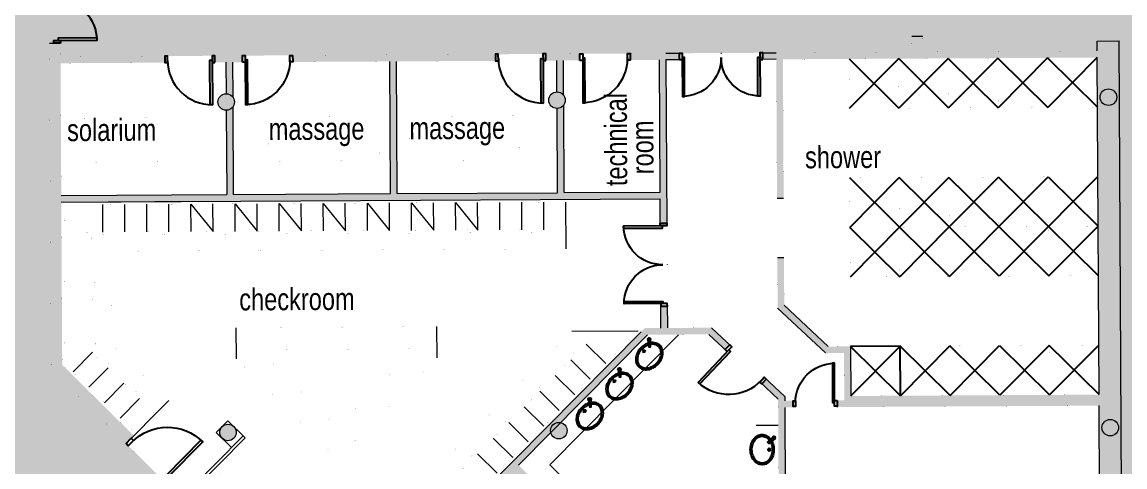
# Model space of a CAD drawing. Header units: millimetres. Extents: x 15176 to 113240, y 14038 to 107702.
# Drawn here: x 44113 to 64114, y 75985 to 84063 of the extents above; entities that cross this region are included whole.
import ezdxf

# ---------------------------------------------------------------- set-up
doc = ezdxf.new("R2010")
doc.units = ezdxf.units.MM
for name, color, linetype in [('contur floor', 175, 'Continuous'), ('doors', 4, 'Continuous'), ('furniture', 34, 'Continuous'), ('graas', 72, 'Continuous'), ('hatch', 252, 'Continuous'), ('sanitari', 144, 'Continuous'), ('txt', 164, 'Continuous'), ('wall', 5, 'Continuous')]:
    doc.layers.add(name, color=color, linetype=linetype)
doc.styles.add('KOTE', font='romrust.shx', dxfattribs={"width": 0.8})
pattern_1 = [(0, (0, 0), (0, 95.25), []), (45, (0, 0), (-190.4998701525148, 190.4998701525148), [134.7038418160373, -269.4076836320746])]

# ---------------------------------------------------------------- blocks, each defined once
blk = doc.blocks.new('elav')
at = {"color": 0}
for p, q in [((-4.82032191939652e-11, -24.7482212659088), (5.456968210637569e-12, -17.62022292093025)), ((-3.668448744983834, -21.07977252092678), (3.459549599991988, -21.07977252098499))]:
    blk.add_line(p, q, dxfattribs=at)
for points in [[(-3.456079866737127e-11, -55.58258696613484, 0.07655408989105508), (10.52589632007221, -53.96148562908638, 0.08654631695026366), (19.0798714377861, -49.52684845117619, 0.1058369545411314), (25.2833183613966, -42.29441579556442, 0.1251659682439345), (27.36931165454371, -34.09205429442227, 0.1251659682370227), (25.28331836164489, -25.88969279371668, 0.1058369545478802), (19.07987143779883, -18.65726013763924, 0.0865463169664506), (10.52589631811134, -14.22262295908877, 0.07655408987499095), (-6.45741238258779e-11, -12.6015216227388, 0.07655408986897955), (-10.52589631753199, -14.22262295885594, 0.08654631697295291), (-19.07987143794799, -18.65726013772655, 0.1058369545425398), (-25.28331836155849, -25.88969279342564, 0.1251659682419772), (-27.36931165466376, -34.09205429445137, 0.1251659682477325), (-25.28331836131656, -42.29441579585546, 0.1058369545362759), (-19.07987143798073, -49.52684845114709, 0.08654631697375423), (-10.52589631749197, -53.9614856299886, 0.07655408986855272)], [(-4.092726157978177e-11, -52.58258696613484, 0.07655408988885043), (9.623242074933842, -51.10050409933319, 0.08654631695604276), (17.26205601613219, -47.1403139148897, 0.1058369545336472), (22.6478049012203, -40.86121350649046, 0.1251659682487571), (24.36931165453007, -34.09205429439317, 0.1251659682472357), (22.64780490128942, -27.32289508244139, 0.1058369545352461), (17.26205601623406, -21.04379467398394, 0.08654631697418014), (9.623242073068468, -17.08360448887106, 0.07655408987193114), (-5.820766091346741e-11, -15.6015216227097, 0.07655408986542406), (-9.623242072475477, -17.08360448866733, 0.08654631698249389), (-17.26205601643869, -21.04379467415856, 0.1058369545341305), (-22.64780490148587, -27.32289508258691, 0.1251659682448162), (-24.36931165467104, -34.09205429445137, 0.125165968239722), (-22.64780490153044, -40.861213506083, 0.1058369545516117), (-17.26205601547372, -47.14031391550088, 0.08654631696419646), (-9.62324207306483, -51.10050410000258, 0.07655408986998122)]]:
    blk.add_lwpolyline(points, format="xyb", close=True, dxfattribs=at)
blk.add_lwpolyline([(18.77685481791923, -12.20918788124982), (11.31774815158678, -21.79592275736013), (13.53312236746751, -24.01129697324086), (22.23209815532937, -15.31232118537901)], dxfattribs=at)
for centre, radius in [((-0.05579598256099416, -21.07977252101409), 1.9038459825), ((21.4898938172546, -12.66352269293566), 2.750818193379326), ((21.4898938172546, -12.66352269293566), 2.115793645439663)]:
    blk.add_circle(centre, radius, dxfattribs=at)
blk = doc.blocks.new('D910')
blk.add_lwpolyline([(50, 20.00000000001819), (50, 830.0000000000182), (90, 830.0000000000182), (90, 20.00000000001819), (50, 20.00000000001819)])
at = {"color": 0}
for points in [[(-1.455191522836685e-11, 60), (1.455191522836685e-11, -60), (50.00000000001455, -59.99999999996362), (49.99999999998545, 60), (-1.455191522836685e-11, 60)], [(859.9999999999854, 60), (860.0000000000146, -60), (910.0000000000146, -59.99999999996362), (909.9999999999854, 60), (859.9999999999854, 60)]]:
    blk.add_lwpolyline(points, dxfattribs=at)
blk.add_arc((50, 20.00000000001819), 810, 0, 90)
blk = doc.blocks.new('D1510')
for points in [[(50, 20.00000000001819), (50, 725.0000000000182), (90, 725.0000000000182), (90, 20.00000000001819), (50, 20.00000000001819)], [(1460, 20.00000000001819), (1460, 725.0000000000182), (1420, 725.0000000000182), (1420, 20.00000000001819), (1460, 20.00000000001819)]]:
    blk.add_lwpolyline(points)
at = {"color": 0}
for points in [[(-1.455191522836685e-11, 60), (1.455191522836685e-11, -60), (50.00000000001455, -59.99999999996362), (49.99999999998545, 60), (-1.455191522836685e-11, 60)], [(1510.000000000015, 60), (1509.999999999985, -60), (1459.999999999985, -59.99999999996362), (1460.000000000015, 60), (1510.000000000015, 60)]]:
    blk.add_lwpolyline(points, dxfattribs=at)
for centre, start, end in [((50, 20.00000000001819), 0, 90), ((1460, 20.00000000001819), 90, 180)]:
    blk.add_arc(centre, 705, start, end)

msp = doc.modelspace()

# ---------------------------------------------------------------- hatches: boundary and pattern name
at = {"layer": 'contur floor'}
h = msp.add_hatch(dxfattribs=at)
h.set_pattern_fill('DOLMIT', color=256, scale=15)
h.set_pattern_definition(pattern_1)
h.paths.add_polyline_path([(44600.99890956274, 85189.38101221673), (44800.99593596789, 85190.47162209664), (44799.65993886502, 85435.46797944035), (60239.4303771838, 85519.66306216689), (60240.95894045217, 85239.35374718177), (60440.95596685531, 85240.44435706164), (60439.42740358692, 85520.753672047), (63599.38042075606, 85537.98530814901), (63600.57838218738, 85318.3020571263), (64000.57243499384, 85320.48327688605), (63917.25154960764, 100599.9426160636), (81605.18516290135, 100696.3972259158), (81662.68640211341, 100656.9683445998), (81617.05275080074, 100684.6583670507), (81800.40433139977, 64896.92949975751), (64112.47071810585, 64800.47488990542), (64009.29731403285, 83720.50706566114), (63609.3032612266, 83718.32584590139), (63610.28651955537, 83538.0150441177), (60450.33350238571, 83520.78340801556), (60448.80493911734, 83801.09272300088), (60248.8079127142, 83800.00211312101), (60250.33647598259, 83519.69279813566), (44810.5660376618, 83435.49771540897), (44809.23004055934, 83680.49407275292), (44609.23301415582, 83679.40346287302)])
h.paths.add_polyline_path([(64872.41782195185, 99655.13713757828), (65025.64851007488, 71555.55492794001), (79125.43887149476, 71632.44292447151), (78972.20818337175, 99732.02513410978)], flags=16)
h.paths.add_polyline_path([(79284.70682527605, 69933.28615745483), (79306.79167534361, 65883.34637279174), (66606.98049874548, 65814.09264541941), (66584.89564867792, 69864.0324300825)], flags=16)
h = msp.add_hatch(dxfattribs=at)
h.set_pattern_fill('DOLMIT', color=256, scale=15)
h.set_pattern_definition(pattern_1)
h.paths.add_polyline_path([(53912.62237154681, 64744.85378603486), (50983.37660229337, 64728.88022665758), (50967.17717021436, 67699.54673629274), (41947.68214000668, 76621.20630954948), (41882.69729261743, 88538.18641296617), (47849.80720964281, 94570.73201722157), (47817.49092415645, 100512.1485207334), (50517.45078059856, 100526.8717541117), (50555.94820770406, 93467.17874443327), (44588.75571200685, 87434.5496559433), (44641.5434335015, 77754.28953332908), (52865.92619547329, 69619.11755787735), (53880.44938010292, 70644.76606492355)])
at = {"layer": 'graas', "linetype": 'ByBlock', "lineweight": 13}
h = msp.add_hatch(dxfattribs=at)
h.set_pattern_fill('AR-SAND', color=256, scale=10, angle=68.99999999999999, style=0)
h.set_pattern_definition([(37.50000000000001, (25327.59192455947, 41406.08846742971), (-16.0003129598405, 489.4132373293423), [0, -386.08, 0, -431.8, 0, -412.75]), (7.49999999999999, (25327.59192455947, 41406.08846742971), (449.5232831380026, 716.8251005683543), [0, -208.2799999999999, 0, -347.9799999999998, 0, -133.3499999999999]), (327.5, (25015.17192455946, 41406.08846742971), (790.9923702414579, 1.437184678545691), [0, -127, 0, -457.2, 0, -596.9]), (317.5, (25015.17192455946, 41406.08846742971), (763.5564524722973, 222.9293232572162), [0, -63.5, 0, -299.72, 0, -342.9])])
edge = h.paths.add_edge_path()
edge.add_line((23714.70729949567, 64280.1761545648), (23592.53843724974, 86683.61263442083))
edge.add_line((22183.20993757501, 86675.92738222779), (23592.53843725005, 86683.61263442069))
edge.add_arc((22622.24887066183, 84935.91609648775), 1794.545752904836, 103.3105260061327, 159.0228163147476)
edge.add_line((21055.9950642951, 72413.78181990533), (20946.64011591981, 85578.3565686676))
edge.add_line((21105.87946654015, 63265.93500779584), (21055.9950642951, 72413.78181990531))
edge.add_line((21105.87946654015, 63265.93500779584), (52715.57755637063, 63438.30681580104))
edge.add_line((53914.25828636662, 64444.85824642674), (23714.70729949567, 64280.1761545648))
edge.add_arc((52700.43905803916, 64673.35236428081), 1235.138324622552, 269.9226120434718, 349.3391731090709)
at = {"layer": 'hatch', "linetype": 'ByBlock', "lineweight": 13}
for points in [[(55687.21754034565, 80411.54036853183), (55807.21575618754, 80412.1947344596), (55791.05715312186, 83375.37398197246), (56036.05351046575, 83376.7099790753), (56035.39914453795, 83496.70819491721), (55140.41245138296, 83491.82771570477), (55141.06681731087, 83371.82949986288), (55671.05893728003, 83374.71961604457), (55684.1462558386, 80974.75529920729), (53944.17212613038, 80965.26699327474), (53931.08480757201, 83365.23131008964), (54231.08034717667, 83366.8672249094), (54230.42598124876, 83486.86544075157), (53610.43519939904, 83483.48455012371), (53611.08956532695, 83363.486334282), (53811.0865917301, 83364.5769441617), (53824.17391028863, 80964.61262732442), (50914.21717612326, 80948.74425357216), (50901.12985756478, 83348.70857040954), (52701.10309519278, 83358.52405932877), (52700.44872926478, 83478.52227517046), (49020.50344344747, 83458.45505338136), (49021.15780937541, 83338.45683753875), (50781.1316417229, 83348.05420448162), (50794.21896028146, 80948.08988764422), (47944.26133403694, 80932.54869685593), (47931.17401547838, 83332.51301369339), (48111.17133924118, 83333.49456258529), (48110.51697331326, 83453.49277842711), (47610.52440730546, 83450.76625372734), (47611.17877323343, 83330.7680378856), (47811.17579963652, 83331.85864776548), (47824.26311819509, 80931.89433092801), (44824.30772214828, 80915.5351827298), (44811.22040358972, 83315.49949956732), (46701.19230309923, 83325.80576293252), (46700.53793717123, 83445.803978774), (44810.5660376618, 83435.49771540915), (44809.23004055893, 83680.49407275306), (44609.23301415582, 83679.40346287316), (44641.5434335015, 77754.28953332908), (45999.93140228407, 76410.6361485979), (46140.57947823021, 76552.82657982741), (44841.08871450109, 77838.22162397945), (44824.96208807619, 80795.53696688803), (55684.80062176651, 80854.75708336549)], [(50876.36406247079, 71868.41157307068), (52864.38384018975, 69901.95606505079), (54411.51267558587, 71466.05080856412), (51537.38856256937, 74308.99898046762), (49990.25972717322, 72744.90423695429), (50149.52519765409, 72587.36633659003), (50008.87712170495, 72445.1759053575), (46726.77026710185, 75691.68138507963), (46867.41834305791, 75833.87181632084), (49848.06929594482, 72885.55231289947), (55407.89686100039, 78506.34928241617), (55697.59818117548, 78507.92906151427), (55695.45164493495, 78901.56281918823), (55815.4498607768, 78902.21718511605), (55817.59639701733, 78508.58342744218), (56617.58450262979, 78512.9458669617), (56947.2150976579, 78202.96216307342), (56865.23220549288, 78115.78316241148), (56570.35046846888, 78392.68650942584), (55458.25611541877, 78386.62211381656), (53117.60118445955, 76020.29941969024), (56048.60146998457, 73121.09201742569), (56780.11353727049, 73860.62589016807), (57842.94044743519, 73866.4216239831), (57824.68113944292, 77214.83004208136), (57528.15194987311, 77492.37526022311), (57610.35958532654, 77579.79324849293), (57944.36269167133, 77267.05887172415), (57944.8345392714, 77187.02662820296), (58094.83230907374, 77187.84458561282), (58095.48667500162, 77067.846369771), (57945.48890519931, 77067.02841236102), (57962.93866327719, 73867.07598991104), (59582.91457714254, 73875.90992993859), (59574.08063711543, 75495.88584380393), (59745.25093162645, 75496.81925775361), (59745.90529755439, 75376.82104191164), (59694.73321888526, 75376.5419938899), (59702.9127929844, 73876.56429586603), (60602.89941179816, 73881.47204032578), (60594.71983769911, 75381.44973834921), (60543.54775903004, 75381.1706903275), (60542.89339310213, 75501.16890616936), (60765.23576628213, 75502.3813681408), (60765.89013221001, 75382.38315229883), (60714.71805354091, 75382.1041042771), (60722.89762764002, 73882.12640625343), (61622.88424645382, 73887.03415071315), (61614.70467235424, 75387.01184873641), (61563.53259368567, 75386.73280071467), (61562.87822775776, 75506.73101655653), (61785.22060093776, 75507.94347852818), (61807.78822130183, 75388.0647585218), (61734.70288819654, 75387.6662146645), (61742.8824622957, 73887.68851664083), (62642.86908110947, 73892.59626110026), (62634.6895070099, 75392.57395912378), (62583.51742834135, 75392.29491110204), (62582.86306241341, 75512.2931269439), (62805.20543559341, 75513.50558891534), (62805.85980152132, 75393.5073730734), (62754.68772285219, 75393.22832505169), (62762.86729695136, 73893.25062702826), (63662.85391576515, 73898.15837148772), (63654.67434166608, 75398.136069511), (63603.502262997, 75397.85702148924), (63602.84789706906, 75517.8552373311), (63654.01997573816, 75518.13428535283), (63645.40415768709, 77098.11079393758), (58893.12913647731, 77072.19601818768), (58892.47477054939, 77192.19423402887), (59024.81848184788, 77192.91592155432), (59020.1288593644, 78052.9031350881), (58683.69634988319, 78054.3235948132), (57815.65834121531, 78869.43894363605), (57810.65839499098, 79786.33360551583), (57930.65661083296, 79786.98797144374), (57935.37549709171, 78921.63434031905), (58734.37678088128, 78171.34667590488), (59139.47270927834, 78173.5557168579), (59144.38045373777, 77273.5690980434), (63644.31354780725, 77298.10782034067), (63610.94088548407, 83418.01682827581), (57911.02563299509, 83386.93444669916), (57924.7673174816, 80866.9719140201), (57804.7691016396, 80866.31754809216), (57791.02741715318, 83386.28008077122), (57546.03105980932, 83384.94408366855), (57545.3766938815, 83504.94229950881), (60250.33647598259, 83519.69279813566), (60248.8079127142, 83800.00211312101), (60448.80493911731, 83801.09272300091), (60450.33350238571, 83520.78340801553), (63610.28651955505, 83538.01504411764), (63609.3032612266, 83718.32584590139), (64009.29731403282, 83720.50706566114), (64112.47071810585, 64800.47488990528), (63712.47666529962, 64798.29367014553), (63663.94452564503, 73698.1613450846), (56864.0456279215, 73661.08060916842), (56050.14382526971, 72838.25351025222), (53033.82928101119, 75821.8497580791), (51678.03663851458, 74451.18941169622), (54694.35118275956, 71467.59316384766), (52865.92619547312, 69619.11755787718), (50735.71598652983, 71726.22114184638)]]:
    msp.add_hatch(color=256, dxfattribs=at).paths.add_polyline_path(points)
h = msp.add_hatch(color=256, dxfattribs=at)
edge = h.paths.add_edge_path()
edge.add_arc((63814.86410745361, 82699.11814310457), 150, 0, 360)
h = msp.add_hatch(color=256, dxfattribs=at)
edge = h.paths.add_edge_path()
edge.add_arc((47815.10199520408, 82611.86935271425), 150, 0, 360)
h = msp.add_hatch(color=256, dxfattribs=at)
edge = h.paths.add_edge_path()
edge.add_arc((53815.01278729763, 82644.58764911062), 150, 0, 360)
h = msp.add_hatch(color=256, dxfattribs=at)
edge = h.paths.add_edge_path()
edge.add_arc((63847.58240384998, 76699.20735101099), 150, 0, 360)
h = msp.add_hatch(color=256, dxfattribs=at)
edge = h.paths.add_edge_path()
edge.add_arc((47847.82029160042, 76611.95856062067), 150, 0, 360)
h = msp.add_hatch(color=256, dxfattribs=at)
edge = h.paths.add_edge_path()
edge.add_arc((53847.73108369403, 76644.67685701704), 150, 0, 360)

# ---------------------------------------------------------------- linework, layer by layer
at = {"layer": 'contur floor', "const_width": 0.1, "elevation": -176709.9999997358}
msp.add_lwpolyline([(53912.62237154681, 64744.85378603486), (50983.37660229337, 64728.88022665758), (50967.17717021436, 67699.54673629274), (41947.68214000668, 76621.20630954948), (41882.69729261743, 88538.18641296617), (47849.80720964281, 94570.73201722157), (47817.49092415645, 100512.1485207334), (50517.45078059856, 100526.8717541117), (50555.94820770406, 93467.17874443327), (44588.75571200685, 87434.5496559433), (44641.5434335015, 77754.28953332908), (52865.92619547329, 69619.11755787735), (53880.44938010292, 70644.76606492355), (53912.62237154684, 64744.85378603145)], dxfattribs=at)
at = {"layer": 'furniture', "linetype": 'ByBlock', "lineweight": 13}
for p, q in [((45577.9501142576, 80249.63493132917, -176709.9999997358), (45575.22358955792, 80749.627497337, -176709.9999997358)), ((45977.94416706386, 80251.81615108892, -176709.9999997358), (45975.21764236418, 80751.80871709672, -176709.9999997358)), ((46377.93821987009, 80253.99737084867, -176709.9999997358), (46375.21169517041, 80753.9899368565, -176709.9999997358)), ((46777.93227267632, 80256.17859060844, -176709.9999997358), (46775.20574797664, 80756.17115661624, -176709.9999997358)), ((47177.92632548258, 80258.35981036819, -176709.9999997358), (47175.19980078287, 80758.35237637599, -176709.9999997358)), ((47177.92632548258, 80258.35981036819, -176709.9999997358), (47175.19980078287, 80758.35237637599, -176709.9999997358)), ((47177.92632548258, 80258.35981036819, -176709.9999997358), (47175.1998007829, 80758.35237637599, -176709.9999997358)), ((47175.19980078287, 80758.35237637587, -176709.9999997358), (47577.92037828881, 80260.54103012793, -176709.9999997358)), ((47577.92037828881, 80260.54103012793, -176709.9999997358), (47575.19385358912, 80760.53359613573, -176709.9999997358)), ((47977.91443109504, 80262.72224988768, -176709.9999997358), (47975.18790639535, 80762.71481589548, -176709.9999997358)), ((47975.18790639535, 80762.7148158954, -176709.9999997358), (48377.90848390129, 80264.90346964743, -176709.9999997358)), ((48377.90848390126, 80264.90346964743, -176709.9999997358), (48375.18195920158, 80764.89603565523, -176709.9999997358)), ((48777.90253670752, 80267.08468940717, -176709.9999997358), (48775.17601200784, 80767.07725541497, -176709.9999997358)), ((48775.17601200784, 80767.07725541492, -176709.9999997358), (49177.89658951375, 80269.26590916692, -176709.9999997358)), ((49177.89658951375, 80269.26590916692, -176709.9999997358), (49175.17006481407, 80769.25847517472, -176709.9999997358)), ((49577.89064231998, 80271.44712892667, -176709.9999997358), (49575.1641176203, 80771.43969493447, -176709.9999997358)), ((49575.16411762033, 80771.43969493441, -176709.9999997358), (49977.88469512624, 80273.62834868641, -176709.9999997358)), ((49977.88469512624, 80273.62834868641, -176709.9999997358), (49975.15817042656, 80773.62091469421, -176709.9999997358)), ((50377.87874793247, 80275.80956844619, -176709.9999997358), (50375.15222323278, 80775.80213445396, -176709.9999997358)), ((50375.15222323278, 80775.80213445393, -176709.9999997358), (50777.8728007387, 80277.99078820588, -176709.9999997358)), ((50777.8728007387, 80277.99078820593, -176709.9999997358), (50775.14627603901, 80777.9833542137, -176709.9999997358)), ((51177.86685354495, 80280.17200796568, -176709.9999997358), (51175.14032884527, 80780.16457397345, -176709.9999997358)), ((51175.14032884527, 80780.16457397345, -176709.9999997358), (51577.86090635118, 80282.35322772543, -176709.9999997358)), ((51577.86090635118, 80282.35322772543, -176709.9999997358), (51575.1343816515, 80782.34579373323, -176709.9999997358)), ((51977.85495915741, 80284.53444748517, -176709.9999997358), (51975.12843445773, 80784.52701349297, -176709.9999997358)), ((51975.12843445773, 80784.52701349297, -176709.9999997358), (52377.84901196367, 80286.71566724492, -176709.9999997358)), ((52377.84901196367, 80286.71566724492, -176709.9999997358), (52375.12248726399, 80786.70823325272, -176709.9999997358)), ((52777.8430647699, 80288.89688700467, -176709.9999997358), (52775.11654007022, 80788.88945301247, -176709.9999997358)), ((53177.83711757613, 80291.07810676441, -176709.9999997358), (53175.11059287644, 80791.07067277221, -176709.9999997358)), ((53577.83117038236, 80293.25932652416, -176709.9999997358), (53575.10464568267, 80793.25189253196, -176709.9999997358)), ((53979.73379047841, 79945.44575007848, -541.3449999994066), (53975.09869848893, 80795.4331122917, -176709.9999997358)), ((48001.55911985168, 77947.13133242592, -541.3449999994066), (47998.47440928491, 78512.8083467717, -541.3449999994066)), ((51639.26839717542, 77966.96823575051, -541.3449999994066), (51636.18368660868, 78532.6452500963, -541.3449999994066)), ((54085.81100390232, 78449.55534414636, -176709.9999997358), (55287.87465938297, 78456.1103541007, -176709.9999997358)), ((56019.89329732177, 78385.62269086187, -176709.9999997358), (53683.27819879606, 76023.38413027086, -176709.9999997358)), ((54344.56624915646, 78213.45200699422, -176709.9999997358), (54700.04232722975, 77861.83181713356, -176709.9999997358)), ((45389.83823725005, 78069.03487326979, -176709.9999997358), (45038.21804738941, 77713.5587951965, -176709.9999997358)), ((56865.23220549288, 78115.78316241145, -131441.4378335275), (56947.37643377774, 78203.26073530578, -131441.4378335275)), ((59139.47270927834, 78173.5557168579, -176709.9999997358), (59144.38045373777, 77273.56909804384, -176709.9999997358)), ((54063.27009726793, 77929.07114453558, -176709.9999997358), (54418.74617534122, 77577.45095467492, -176709.9999997358)), ((45674.21909970866, 77787.73872138123, -176709.9999997358), (45322.59890984802, 77432.26264330797, -176709.9999997358)), ((53781.9739453794, 77644.69028207698, -176709.9999997358), (54137.45002345269, 77293.07009221631, -176709.9999997358)), ((45958.5999621673, 77506.44256949273, -176709.9999997358), (45606.97977230663, 77150.96649141944, -176709.9999997358)), ((46242.98082462591, 77225.1464176042, -176709.9999997358), (45891.36063476527, 76869.67033953092, -176709.9999997358)), ((53500.6777934909, 77360.30941961834, -176709.9999997358), (53856.15387156417, 77008.6892297577, -176709.9999997358)), ((46527.36168708451, 76943.85026571568, -176709.9999997358), (46773.495819987, 77192.68352036696, -541.3449999994066)), ((53219.38164160238, 77075.92855715973, -176709.9999997358), (53574.85771967567, 76724.30836729906, -176709.9999997358)), ((46527.36168708451, 76943.85026571568, -176709.9999997358), (46140.57947823781, 76552.82657983509, -176709.9999997358)), ((47846.66352513662, 76824.08744100085, -176709.9999997358), (47635.69141122149, 76610.80179415815, -176709.9999997358)), ((47846.6635251379, 76824.08744099957, -267009.4676179722), (48161.35987603711, 76512.80463611614, -541.3449999994066)), ((47635.80739476028, 76610.68706870309, -266911.2589296844), (47914.8401543134, 76334.68100825822, -30641.1675397643)), ((52938.08548971385, 76791.54769470112, -176709.9999997358), (53293.56156778714, 76439.92750484045, -176709.9999997358)), ((57427.24161235875, 76744.19758442833, -541.3449999994066), (57827.23566516503, 76746.3788041881, -541.3449999994066)), ((48125.81226822978, 76547.96665510218, -541.3449999994066), (47146.45110261714, 75557.86575586989, -176709.9999997358)), ((48161.35987603711, 76512.80463611614, -541.3449999994066), (47242.37664950339, 75583.74378408486, -541.3449999994066)), ((52656.78933782532, 76507.16683224248, -176709.9999997358), (53012.26541589861, 76155.54664238181, -176709.9999997358)), ((52375.49318593682, 76222.78596978387, -176709.9999997358), (52730.96926401008, 75871.1657799232, -176709.9999997358)), ((47568.78091927117, 75913.72742276444, -176709.9999997358), (47814.91505217363, 76162.56067741572, -541.3449999994066)), ((56045.51675941458, 73686.76903177294, -176709.9999997358), (53683.27819879606, 76023.38413027086, -176709.9999997358))]:
    msp.add_line(p, q, dxfattribs=at)
at = {"layer": 'furniture', "linetype": 'ByBlock', "lineweight": 13, "const_width": 0.1}
for points, elevation in [([(45051.80488896271, 81516.78467538676), (47051.77515299391, 81527.69077418558), (47047.41271347442, 82327.67887979804), (45047.44244944322, 82316.77278099925), (45051.80488896274, 81516.78467538679)], -176709.9999997358), ([(50590.17768814811, 81546.98614488792), (48590.2074241169, 81536.08004608919), (48585.84498459741, 82336.06815170168), (50585.81524862861, 82346.97425050041), (50590.17768814811, 81546.98614488792)], -176709.9999997358), ([(51141.71434293775, 81549.99374622898), (53141.68460696895, 81560.89984502777), (53137.32216744943, 82360.88795064023), (51137.35190341825, 82349.98185184147), (51141.71434293775, 81549.99374622898)], -176709.9999997358), ([(47874.91674072377, 80812.1687675562), (44824.96208807622, 80795.53696688803)], -176709.9999997358), ([(44824.96208807622, 80795.536966888), (44841.08871450112, 77838.22162397945), (46140.57947823781, 76552.82657983506)], -176709.9999997358), ([(47875.18939319375, 80762.1695109554), (44875.23399714698, 80745.81036275724), (44890.97503475103, 77859.2046466422), (46175.74149722388, 76588.37418764242)], -176709.9999997358), ([(53975.09869848893, 80795.4331122917), (45875.21912916255, 80751.26341215667)], -176709.9999997358), ([(45377.95308785446, 80248.54432144915), (44877.96052184666, 80245.81779674947)], -176709.9999997358), ([(47177.92632548258, 80258.35981036804), (45377.95308785446, 80248.54432144912), (45389.83823725005, 78069.03487326976), (46527.36168708454, 76943.85026571568)], -176709.9999997358), ([(53977.79033511176, 80301.8383533823), (47158.18274010278, 80258.25214602094)], -176709.9999997358), ([(53978.09787565857, 80245.44128968316), (47178.19897795253, 80208.3605537673)], -541.3449999994066), ([(53979.73379047841, 79945.44575007848), (47179.83489277234, 79908.36501416261)], -541.3449999994066), ([(47217.16072941053, 75558.25134469118), (49847.68370715276, 72956.26193972235), (55287.87465938297, 78456.1103541007)], -176709.9999997358), ([(47568.78091927117, 75913.72742276444), (49843.82781894013, 73663.35820765627), (54580.77839145318, 78452.25446589227)], -176709.9999997358), ([(47603.94293825724, 75949.27503057176), (49843.44223011888, 73734.06783444967), (54510.06876466019, 78451.86887707142)], -541.3449999994066), ([(47814.91505217363, 76162.56067741572), (49841.12869719128, 74158.32559521004), (54085.81100390232, 78449.55534414636)], -541.3449999994066), ([(51636.18368660868, 78532.6452500963), (47998.47440928491, 78512.80834677166)], -541.3449999994066), ([(48001.55911985168, 77947.1313324231), (49424.76376101314, 76539.36434892277)], -541.3449999994066), ([(49424.76376101311, 76539.36434892277), (49830.33221019595, 76138.19514542504), (51639.26839717542, 77966.96823575051)], -541.3449999994066), ([(57427.24161235875, 76744.19758442833), (57427.24161235875, 76744.19758442833), (57440.76517486924, 74264.23445702955)], -541.3449999994066)]:
    msp.add_lwpolyline(points, dxfattribs=dict(at, elevation=elevation))
at = {"layer": 'furniture', "linetype": 'ByBlock', "lineweight": 13, "elevation": -541.3449999994066}
for points in [[(47178.19897795253, 80208.36055376727, 0.1, 0.1, 0), (45428.22499692522, 80198.81771731834, 0.1, 0.1, 0), (45439.72455749995, 78090.01789593254, 0.1, 0.1, 0), (46562.52370607061, 76979.397873523, 0.1, 0.1, 0)], [(45380.13430761421, 79848.5502686429, 0.1, 0.1, 0), (44880.14174160641, 79845.82374394321, 0.1, 0.1, 0)], [(47179.83489277237, 79908.36501416258, 0.1, 0.1, 0), (45729.85645134971, 79900.45809253346, 0.1, 0.1, 0), (45739.04247899936, 78215.91603190906, 0.1, 0.1, 0), (46773.495819987, 77192.68352036696, 0.1, 0.1, 0)], [(45382.31552737398, 79448.55621583667, 0.1, 0.1, 0), (44882.32296136618, 79445.82969113698, 0.1, 0.1, 0)], [(45384.49674713373, 79048.56216303044, 0.1, 0.1, 0), (44884.50418112593, 79045.83563833075, 0.1, 0.1, 0)], [(45386.67796689348, 78648.56811022421, 0.1, 0.1, 0), (44886.68540088568, 78645.84158552453, 0.1, 0.1, 0)]]:
    msp.add_lwpolyline(points, format="xyseb", dxfattribs=at)
at = {"layer": 'furniture', "linetype": 'ByBlock', "lineweight": 13, "const_width": 0.1, "elevation": -541.3449999994066}
msp.add_lwpolyline([(49706.05991290163, 76823.74521138138), (49827.24749962584, 76703.87215977217), (51238.3708535622, 78130.4699775303), (48400.64968185089, 78114.99551372518)], close=True, dxfattribs=at)
at = {"layer": 'sanitari'}
for p, q in [((61810.96764785596, 83408.2013393568, -176709.9999997358), (60915.88877350139, 82503.30697608332, -176709.9999997358)), ((61810.96764785596, 83408.20133935686, -176709.9999997358), (62715.86201112944, 82513.12246500229, -176709.9999997358)), ((62710.95426666999, 83413.10908381632, -176709.9999997358), (61815.87539231541, 82508.21472054283, -176709.9999997358)), ((62710.95426666932, 83413.10908381696, -176709.9999997358), (63615.84862994283, 82518.03020946236, -176709.9999997358)), ((63610.94088548404, 83418.01682827578, -176709.9999997358), (62715.86201112944, 82513.12246500229, -176709.9999997358)), ((59111.00779141384, 83393.47810597846, -176709.9999997358), (60015.90215468736, 82498.39923162386, -176709.9999997358)), ((60010.99441022787, 83398.38585043792, -176709.9999997358), (59115.9155358733, 82493.4914871644, -176709.9999997358)), ((60010.99441022787, 83398.38585043792, -176709.9999997358), (60915.88877350139, 82503.30697608332, -176709.9999997358)), ((60910.98102904193, 83403.29359489738, -176709.9999997358), (60015.90215468736, 82498.39923162386, -176709.9999997358)), ((60910.98102904193, 83403.29359489738, -176709.9999997358), (61815.87539231541, 82508.21472054278, -176709.9999997358)), ((60027.68074138949, 80338.4313464706, -176709.9999997358), (59122.78637811603, 81233.5102208252, -176709.9999997358)), ((59127.69412257592, 80333.52360201115, -176709.9999997358), (60022.77299693052, 81238.41796528464, -176709.9999997358)), ((60927.66736020398, 80343.33909093007, -176709.9999997358), (60022.77299693052, 81238.41796528464, -176709.9999997358)), ((60922.75961574455, 81243.32570974407, -176709.9999997358), (60027.68074138992, 80338.4313464706, -176709.9999997358)), ((60922.75961574458, 81243.32570974407, -176709.9999997358), (61827.65397901804, 80348.24683538944, -176709.9999997358)), ((60927.66736020398, 80343.33909093007, -176709.9999997358), (61822.74623455858, 81248.23345420352, -176709.9999997358)), ((62727.64059783207, 80353.1545798489, -176709.9999997358), (61822.74623455858, 81248.2334542035, -176709.9999997358)), ((61827.65397901804, 80348.24683538944, -176709.9999997358), (62722.73285337264, 81253.14119866292, -176709.9999997358)), ((62722.73285337249, 81253.14119866185, -176709.9999997358), (63627.62721664595, 80358.0623243074, -176709.9999997358)), ((62727.64059783207, 80353.15457984887, -176709.9999997358), (63622.71947218667, 81258.04894312235, -176709.9999997358)), ((59127.69412257566, 80333.52360201092, -176709.9999997358), (60032.58848584918, 79438.44472765632, -176709.9999997358)), ((60027.68074138969, 80338.43134647037, -176709.9999997358), (59132.60186703515, 79433.53698319686, -176709.9999997358)), ((60027.68074138969, 80338.43134647037, -176709.9999997358), (60932.57510466321, 79443.3524721158, -176709.9999997358)), ((60927.66736020375, 80343.33909092983, -176709.9999997358), (60032.58848584918, 79438.44472765632, -176709.9999997358)), ((61832.56172347724, 79448.26021657529, -176709.9999997358), (60927.66736020378, 80343.33909092986, -176709.9999997358)), ((61827.65397901778, 80348.24683538932, -176709.9999997358), (60932.57510466321, 79443.35247211583, -176709.9999997358)), ((61827.65397901781, 80348.24683538929, -176709.9999997358), (62732.54834229132, 79453.16796103472, -176709.9999997358)), ((62727.64059783187, 80353.15457984875, -176709.9999997358), (61832.56172347729, 79448.26021657523, -176709.9999997358)), ((63632.53496110535, 79458.07570549421, -176709.9999997358), (62727.64059783189, 80353.15457984878, -176709.9999997358)), ((62732.54834229132, 79453.16796103469, -176709.9999997358), (63627.62721664589, 80358.06232430867, -176709.9999997358)), ((60039.45932809237, 78178.46346131733, -176709.9999997358), (59139.47270927834, 78173.5557168579, -176709.9999997358)), ((60044.3670725518, 77278.47684250327, -176709.9999997358), (59139.47270927834, 78173.5557168579, -176709.9999997358)), ((59144.38045373777, 77273.56909804384, -176709.9999997358), (60039.4593280924, 78178.46346131733, -176709.9999997358)), ((60944.35369136586, 77283.3845869627, -176709.9999997358), (60039.4593280924, 78178.46346131733, -176709.9999997358)), ((60044.3670725518, 77278.4768425033, -176709.9999997358), (60039.45932809237, 78178.46346131733, -176709.9999997358)), ((60044.3670725518, 77278.47684250327, -176709.9999997358), (60939.44594690643, 78183.37120577676, -176709.9999997358)), ((61844.34031017989, 77288.29233142213, -176709.9999997358), (60939.44594690643, 78183.37120577673, -176709.9999997358)), ((60944.35369136583, 77283.38458696267, -176709.9999997358), (61839.43256572046, 78188.27895023616, -176709.9999997358)), ((61839.43256572049, 78188.27895023616, -176709.9999997358), (62744.32692899398, 77293.20007588156, -176709.9999997358)), ((62739.41918453452, 78193.18669469561, -176709.9999997358), (61844.34031017998, 77288.2923314221, -176709.9999997358)), ((63644.31354780804, 77298.10782034107, -176709.9999997358), (62739.41918453458, 78193.18669469564, -176709.9999997358)), ((63639.40580334858, 78198.09443915507, -176709.9999997358), (62744.32692899401, 77293.20007588161, -176709.9999997358))]:
    msp.add_line(p, q, dxfattribs=at)
at = {"layer": 'sanitari', "const_width": 0.1, "elevation": -176709.9999997358}
for points in [[(60910.9810290419, 83403.29359489738), (61810.96764785593, 83408.20133935683), (61815.87539231541, 82508.21472054278), (60915.88877350139, 82503.30697608332), (60910.9810290419, 83403.29359489735)], [(61810.96764785596, 83408.20133935686), (62710.95426666999, 83413.10908381632), (62715.86201112944, 82513.12246500229), (61815.87539231541, 82508.21472054283), (61810.96764785593, 83408.20133935683)], [(62710.95426666999, 83413.10908381635), (63610.94088548401, 83418.01682827581), (63615.8486299435, 82518.03020946175), (62715.86201112944, 82513.12246500229), (62710.95426666999, 83413.10908381632)], [(59111.00779141381, 83393.47810597846), (60010.99441022787, 83398.38585043792), (60015.90215468736, 82498.39923162386), (59115.9155358733, 82493.4914871644), (59111.00779141381, 83393.47810597846)], [(60010.99441022787, 83398.38585043792), (60910.98102904193, 83403.29359489738), (60915.88877350139, 82503.30697608332), (60015.90215468736, 82498.39923162386), (60010.99441022787, 83398.38585043792)], [(59127.69412257543, 80333.52360201115), (60027.68074138949, 80338.4313464706), (60022.77299693006, 81238.41796528464), (59122.786378116, 81233.5102208252), (59127.69412257543, 80333.52360201118)], [(60027.68074138992, 80338.4313464706), (60927.66736020398, 80343.33909093004), (60922.75961574455, 81243.3257097441), (60022.77299693052, 81238.41796528464), (60027.68074138995, 80338.4313464706)], [(60927.66736020398, 80343.33909093007), (61827.65397901804, 80348.24683538947), (61822.74623455858, 81248.23345420352), (60922.75961574455, 81243.3257097441), (60927.66736020398, 80343.33909093007)], [(61827.65397901801, 80348.24683538944), (62727.64059783207, 80353.1545798489), (62722.73285337264, 81253.14119866292), (61822.74623455858, 81248.2334542035), (61827.65397901801, 80348.24683538947)], [(62727.64059783189, 80353.15457984782), (63627.62721664592, 80358.06232430728), (63622.71947218649, 81258.0489431213), (62722.73285337246, 81253.14119866188), (62727.64059783189, 80353.15457984782)], [(59127.69412257566, 80333.52360201092), (60027.68074138969, 80338.43134647037), (60032.58848584918, 79438.44472765632), (59132.60186703512, 79433.53698319686), (59127.69412257566, 80333.52360201092)], [(60027.68074138969, 80338.43134647037), (60927.66736020372, 80343.33909092983), (60932.57510466321, 79443.3524721158), (60032.58848584918, 79438.44472765634), (60027.68074138969, 80338.43134647037)], [(60927.66736020418, 80343.33909092966), (61827.65397901824, 80348.24683538912), (61832.5617234777, 79448.26021657509), (60932.57510466367, 79443.35247211563), (60927.66736020421, 80343.33909092966)], [(61827.65397901778, 80348.24683538929), (62727.64059783184, 80353.15457984875), (62732.54834229132, 79453.16796103472), (61832.56172347727, 79448.26021657523), (61827.65397901781, 80348.24683538929)], [(62727.64059783184, 80353.15457984878), (63627.62721664589, 80358.06232430824), (63632.53496110535, 79458.07570549421), (62732.54834229132, 79453.16796103475), (62727.64059783184, 80353.15457984878)], [(60044.3670725518, 77278.47684250327), (60944.35369136583, 77283.3845869627), (60939.44594690643, 78183.37120577676), (60039.4593280924, 78178.46346131733), (60044.3670725518, 77278.47684250327)], [(60944.35369136583, 77283.38458696267), (61844.34031017989, 77288.29233142213), (61839.43256572046, 78188.27895023616), (60939.44594690643, 78183.37120577673), (60944.35369136586, 77283.3845869627)], [(61839.43256572046, 78188.27895023616), (62739.41918453452, 78193.18669469561), (62744.32692899398, 77293.20007588156), (61844.34031017995, 77288.2923314221), (61839.43256572049, 78188.27895023616)], [(62739.41918453452, 78193.18669469564), (63639.40580334858, 78198.09443915507), (63644.31354780804, 77298.10782034107), (62744.32692899401, 77293.20007588161), (62739.41918453452, 78193.18669469561)]]:
    msp.add_lwpolyline(points, dxfattribs=at)
at = {"layer": 'wall', "linetype": 'ByBlock', "lineweight": 13}
for p, q in [((44609.23301415582, 83679.40346287316, -176709.9999997358), (44809.23004055896, 83680.49407275303, -176709.9999997358)), ((60448.80493911734, 83801.09272300088, -176709.9999997358), (60248.8079127142, 83800.00211312101, -176709.9999997358)), ((63609.30326122663, 83718.32584590139, -176709.9999997358), (64009.29731403282, 83720.50706566114, -176709.9999997358)), ((63610.28651955505, 83538.01504411767, -176709.9999997358), (63609.3032612266, 83718.32584590139, -176709.9999997358)), ((64112.47071810585, 64800.47488990528, -176709.9999997358), (64009.29731403282, 83720.50706566114, -176709.9999997358)), ((55790.40278719392, 83495.37219781437, -541.3449999994066), (56085.39840113872, 83496.98084738717, -541.3449999994066)), ((56785.83427322027, 83500.80041558802, -541.3449999994066), (56794.94156519917, 83500.85007883946, -541.3449999994066)), ((57495.37743728069, 83504.66964704028, -541.3449999994066), (57790.37305122527, 83506.2782966131, -541.3449999994066)), ((63644.31354780722, 77298.10782034107, -176709.9999997358), (63610.94088548297, 83418.01682827578, -176709.9999997358)), ((47811.17579963649, 83331.85864776548, -176709.9999997359), (47814.28403779416, 82761.86712251662, -176709.9999997358)), ((47931.17401547838, 83332.51301369339, -176709.9999997359), (47934.6094366, 82702.52238052359, -176709.9999997358)), ((50794.2189602814, 80948.08988764422, -176709.9999997359), (50781.1316417229, 83348.0542044816, -176709.9999997358)), ((50914.21717612326, 80948.74425357216, -176709.9999997359), (50901.12985756478, 83348.70857040954, -176709.9999997358)), ((53814.19482988774, 82794.58541891296, -176709.9999997358), (53811.0865917301, 83364.5769441617, -176709.9999997357)), ((53934.52022869358, 82735.24067691993, -176709.9999997358), (53931.08480757196, 83365.23131008964, -176709.9999997357)), ((55684.1462558386, 80974.75529920729, -541.3449999994066), (55671.05893728003, 83374.71961604455, -541.3449999994066)), ((56086.05276706655, 83376.98263154525, -33179.7342075403), (55791.05715312183, 83375.37398197246, -9978.951517837098)), ((55791.05715312186, 83375.37398197249, -541.3449999994066), (55807.48840865368, 80362.19547785883, -541.3449999994066)), ((57791.02741715318, 83386.28008077122, -167272.3934818885), (57496.03180320855, 83384.67143119843, -144071.6107921898)), ((47815.91995261397, 82461.87158291193, -176709.9999997358), (47824.26311819509, 80931.89433092799, -176709.9999997358)), ((47935.5909854919, 82522.52505676079, -176709.9999997358), (47944.26133403694, 80932.54869685593, -176709.9999997358)), ((53824.17391028863, 80964.61262732442, -176709.9999997359), (53815.83074470755, 82494.5898793083, -176709.9999997358)), ((53944.17212613052, 80965.26699325233, -176709.9999997359), (53935.50177758548, 82555.24335315716, -176709.9999997358)), ((44824.30772214828, 80915.53518272977, -176709.9999997358), (47824.26311819506, 80931.89433092799, -176709.9999997358)), ((44824.96208807619, 80795.53696688797, -176709.9999997358), (55684.80062176651, 80854.75708336546, -176709.9999997358)), ((44824.96208807622, 80795.536966888, -176709.9999997358), (47374.92417471603, 80809.44224285646, -176709.9999997358)), ((47944.26133403694, 80932.54869685593, -176709.9999997358), (50794.2189602814, 80948.08988764422, -176709.9999997358)), ((50914.21717612326, 80948.74425357213, -176709.9999997358), (53824.17391028863, 80964.61262732442, -176709.9999997358)), ((53944.17212613052, 80965.26699325233, -176709.9999997358), (55684.14625583857, 80974.75529920729, -176709.9999997358)), ((55687.49019281182, 80361.541111931, -541.3449999994066), (55684.80062176651, 80854.75708336546, -541.3449999994066)), ((57804.76910163966, 80866.31754809216, -541.3450000569158), (57924.76731748163, 80866.9719140201, -176709.9999997933)), ((55811.30797685453, 79661.75960577684, -541.3449999994066), (55811.35764010597, 79652.65231379881, -541.3449999994066)), ((57810.65839499095, 79786.33360551583, -541.3450000569158), (57930.65661083296, 79786.98797144374, -176709.9999997933)), ((55697.59818117548, 78507.92906151427, -541.3449999994066), (55695.17899246496, 78951.562075789, -541.3449999994066)), ((55815.17720830685, 78952.21644171685, -541.3449999994066), (55817.59639701736, 78508.58342744218, -541.3449999994066)), ((57815.65834121528, 78869.43894363605, -61455.62947824971), (58683.69634988319, 78054.3235948132, -176709.9999997358)), ((57935.37549709171, 78921.63434031905, -66444.40194554685), (58734.37678088128, 78171.34667590488, -172532.3716997204)), ((49848.06929597401, 72885.55231292895, -176709.9999997358), (55337.98685233464, 78435.67263637824, -176709.9999997358)), ((56617.58450262979, 78512.9458669617, -541.3449999994066), (56983.88886084413, 78168.97440287864, -49177.66945088323)), ((53117.60118444508, 76020.29941970354, -176709.9999997358), (55458.25611541877, 78386.62211381653, -176709.9999997358)), ((56570.35046846888, 78392.68650942581, -5176.571117244048), (56901.68120378038, 78081.55639162875, -49169.2476491761)), ((57571.43057075221, 77617.2540161704, -127188.9422919123), (57944.39829531944, 77267.02543876413, -176709.9999997358)), ((57491.4568315676, 77527.73828485163, -127477.1305422831), (57824.68113944292, 77214.83004208136, -171721.2275324217)), ((57944.39829531944, 77267.02543876454, -176709.9999997358), (57944.8345392714, 77187.02662820296, -176709.9999997358)), ((57944.39829531917, 77267.02543876413, -176709.9999997358), (57944.67094778916, 77217.02618216336, -176709.9999997358)), ((57945.48890519931, 77067.02841236102, -176709.9999997358), (57962.93866327719, 73867.07598991104, -176709.9999997358)), ((58094.83230907374, 77187.8445856128, -176709.9999997358), (58095.48667500168, 77067.846369771, -176709.9999997358)), ((58892.47477054939, 77192.19423402887, -176709.9999997358), (58893.12913647734, 77072.19601818692, -176709.9999997358)), ((63654.01997573813, 75518.13428535283, -176709.9999997358), (63645.40415768712, 77098.11079393758, -176709.9999997358)), ((45999.93140228512, 76410.63614859892, -176709.9999997358), (46140.57947823021, 76552.82657982741, -176709.9999997358))]:
    msp.add_line(p, q, dxfattribs=at)
at = {"layer": 'wall', "linetype": 'ByBlock', "lineweight": 13, "const_width": 0.1}
for points, elevation in [([(44609.23301415582, 83679.40346287316), (44615.14957275416, 82594.41959463619)], -176709.9999997358), ([(44809.23004055893, 83680.49407275303), (44810.5660376618, 83435.49771540915)], -176709.9999997358), ([(60248.8079127142, 83800.00211312101), (60250.33647598259, 83519.69279813566)], -176709.9999997358), ([(60450.33350238571, 83520.78340801553), (60448.80493911731, 83801.09272300088)], -176709.9999997358), ([(46754.49743363494, 83446.09822694864), (44810.5660376618, 83435.49771540915)], -176709.9999997358), ([(48160.51622991406, 83453.7654308971), (47560.52515070469, 83450.49360125745)], -176709.9999997358), ([(52754.40822572849, 83478.81652334495), (48966.54394698379, 83458.1608052059)], -176709.9999997358), ([(54280.42523784953, 83487.13809322129), (53560.43594279824, 83483.21189765376)], -176709.9999997358), ([(55790.40278719392, 83495.37219781437), (55086.45295491931, 83491.5334675301)], -176709.9999997358), ([(57790.3730512253, 83506.2782966131), (60250.33647598259, 83519.69279813563)], -541.3449999994066), ([(57924.7673174816, 80866.97191402008), (57911.02563299509, 83386.93444669916), (63610.94088548329, 83418.01682827581)], -176709.9999997358), ([(60450.33350238571, 83520.78340801553), (63610.28651955537, 83538.0150441177)], -541.3449999994066), ([(46752.17980219936, 83326.0838044174), (44811.22040358972, 83315.49949956732)], -176709.9999997358), ([(44811.22040358972, 83315.49949956732), (44815.14659915728, 82595.51020451606)], -176709.9999997358), ([(47811.17579963652, 83331.85864776548), (47561.17951663263, 83330.49538541562)], -176709.9999997358), ([(48161.17059584198, 83333.76721505524), (47931.17401547838, 83332.51301369339)], -176709.9999997358), ([(50781.1316417229, 83348.0542044816), (48970.17031027522, 83338.17879605346)], -176709.9999997358), ([(52752.09059429294, 83358.80210081366), (50901.12985756475, 83348.70857040954)], -176709.9999997358), ([(53811.0865917301, 83364.5769441617), (53561.09030872618, 83363.21368181187)], -176709.9999997358), ([(54281.07960377744, 83367.1398773794), (53931.08480757196, 83365.23131008964)], -176709.9999997358), ([(55671.05893728003, 83374.71961604455), (55090.07931821069, 83371.55145837762)], -176709.9999997358), ([(57804.7691016396, 80866.31754809216), (57791.02741715318, 83386.28008077122)], -541.3449999994066), ([(44615.14957275416, 82594.41959463619), (44641.5434335015, 77754.28953332908), (45999.93140228515, 76410.63614859892)], -176709.9999997358), ([(44815.14659915728, 82595.51020451609), (44824.30772214828, 80915.53518272977)], -176709.9999997358), ([(44824.96208807619, 80795.53696688803), (44841.08871450109, 77838.22162397942), (46140.57947823024, 76552.82657982741)], -176709.9999997358), ([(57815.65834121528, 78869.43894363611), (57810.6583949909, 79786.33360551583)], -541.3449999994066), ([(57935.37549709177, 78921.63434031903), (57930.65661083296, 79786.98797144374)], -176709.9999997358), ([(53032.286925708, 76104.68826527061), (55407.89686100039, 78506.34928241617), (55697.59818117748, 78507.92906151427)], -176709.9999997358), ([(55817.59639701736, 78508.58342744218), (56617.58450262979, 78512.94586696167)], -176709.9999997358), ([(55458.25611541877, 78386.62211381653), (56570.35046846888, 78392.68650942581)], -176709.9999997358), ([(59024.81848184788, 77192.91592155426), (59020.12885936443, 78052.9031350881), (58687.14274672038, 78051.08731836901)], -176709.9999997358), ([(59144.38045373777, 77273.5690980434), (59139.47270927837, 78173.5557168579), (58734.37678088128, 78171.34667590488)], -176709.9999997358), ([(57842.94044743519, 73866.4216239831), (57824.68113944292, 77214.83004208136)], -541.3449999994066), ([(59144.38045373777, 77273.56909804384), (59144.38045373751, 77273.56909804343), (63644.31354780722, 77298.1078203407)], -176709.9999997358), ([(57944.8345392714, 77187.02662820296), (58094.83230907374, 77187.84458561288)], -176709.9999997358), ([(58095.48667500168, 77067.846369771), (57945.48890519931, 77067.02841236116)], -176709.9999997358), ([(58892.47477054939, 77192.19423402884), (59024.81848184788, 77192.91592155426)], -176709.9999997358), ([(59025.47284777579, 77072.91770571237), (58893.12913647731, 77072.19601818692)], -176709.9999997358), ([(59025.47284777579, 77072.91770571237), (59025.47284777576, 77072.91770571237), (63645.40415768709, 77098.11079393758)], -176709.9999997358), ([(53032.28692572695, 76104.68826525184), (49848.06929594482, 72885.55231289947)], -176709.9999997358), ([(57842.94044743519, 73866.4216239831), (56780.11353727049, 73860.62589016807), (56048.60146998469, 73121.0920174258), (53117.60118444558, 76020.29941970404)], -176709.9999997358)]:
    msp.add_lwpolyline(points, dxfattribs=dict(at, elevation=elevation))
at = {"layer": 'wall', "linetype": 'ByBlock', "lineweight": 13}
for centre in [(63814.86410745361, 82699.11814310457, -176709.9999997358), (47815.10199520408, 82611.86935271425, -176709.9999997358), (53815.01278729763, 82644.58764911062, -176709.9999997358), (63847.58240384998, 76699.20735101099, -176709.9999997358), (47847.82029160042, 76611.95856062067, -176709.9999997358), (53847.73108369403, 76644.67685701704, -176709.9999997358)]:
    msp.add_circle(centre, 150, dxfattribs=at)

# ---------------------------------------------------------------- block references
at = {"layer": 'doors', "color": 3}
for name, p, rotation in [('D1510', (44740.99682804695, 85190.1444391326, -176709.9999997358), 270.3124382644289), ('D910', (47610.85159026945, 83390.76714580649, -176709.9999997358), 180.3124382645016), ('D910', (53610.762382363, 83423.48544220295, -176709.9999997357), 180.3124382645022)]:
    msp.add_blockref(name, p, dxfattribs=dict(at, rotation=rotation))
at = {"layer": 'doors', "color": 3, "xscale": -1}
for name, p, rotation in [('D910', (48110.84415627722, 83393.4936705062, -176709.9999997358), 180.3124382645087), ('D910', (54230.75316421271, 83426.86633283063, -176709.9999997357), 180.312438264508), ('D1510', (56035.72632750185, 83436.70908699624, -29247.39815843823), 180.3124382644503), ('D1510', (55747.21664826659, 80411.86755149573, 87542.98249986874), 90.31243826445126), ('D910', (56906.3360232196, 78159.49215654639, -44329.70570306735), 136.7593886030509)]:
    msp.add_blockref(name, p, dxfattribs=dict(at, rotation=rotation))
at = {"layer": 'doors', "color": 3}
for p, xscale, yscale, zscale, rotation in [((58892.76156055485, 77139.60242338211, -176709.9999997358), -0.8765432098765469, 0.8765432098765469, 0.8765432098765468, 0.3124382645104884), ((46774.17387788295, 75739.60482671543, -176709.9999997358), -1.123456790123447, 1.123456790123447, 1.123456790123447, 315.3124382644748)]:
    msp.add_blockref('D910', p, dxfattribs=dict(at, xscale=xscale, yscale=yscale, zscale=zscale, rotation=rotation))
at = {"layer": 'sanitari'}
for p, xscale, yscale, zscale, rotation in [((55245.66553313885, 78237.13337615848, -176709.9999997358), 9.999999999998446, 9.999999999998446, 9.999999999998446, 45.31243826449748), ((54706.28937145713, 77693.32764426983, -176709.9999997358), 9.999999999998446, 9.999999999998446, 9.999999999998446, 45.31243826449748), ((54166.91320977543, 77149.52191238117, -176709.9999997358), 9.999999999998446, 9.999999999998446, 9.999999999998446, 45.31243826449748), ((57875.67888289958, 76301.25515383983, -541.3449999994139), -9.999999999998444, 9.999999999998444, 9.999999999998444, 270.3124382645145)]:
    msp.add_blockref('elav', p, dxfattribs=dict(at, xscale=xscale, yscale=yscale, zscale=zscale, rotation=rotation))

# ---------------------------------------------------------------- texts
at = {"layer": 'txt', "linetype": 'ByBlock', "lineweight": 13, "style": 'KOTE', "width": 0.8}
for s, rotation, p in [('technical', 90.3124382645144, (55089.19148523203, 81085.73128651522, -541.3449999994066)), ('solarium', 0.3124382645148268, (44930.76195844944, 81900.44683849739, -541.3449999994066)), ('massage', 0.3124382645148268, (48588.11172719247, 81920.39084398426, -176709.9999997358)), ('massage', 0.3124382645148268, (51139.61864601332, 81934.30454412414, -176709.9999997358)), ('room', 90.3124382645144, (55565.08852656867, 81300.42659447779, -541.3449999994066)), ('shower', 0.3124382645148268, (58313.9437087265, 81407.37872845001, -541.3449999994066)), ('checkroom', 0.3124382645148268, (48052.88853475853, 78826.66698839303, -541.3449999994066))]:
    msp.add_text(s, height=400, rotation=rotation, dxfattribs=at).set_placement(p)

doc.saveas('drawing.dxf')
